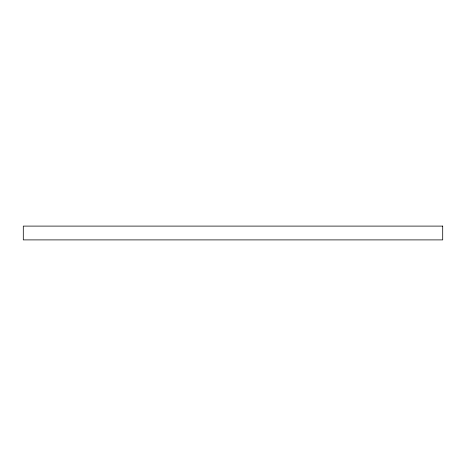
<?xml version="1.0" encoding="UTF-8"?>
<svg xmlns="http://www.w3.org/2000/svg" width="466" height="466" viewBox="0 0 466 466"><rect width="100%" height="100%" fill="white"/><g stroke="black" fill="none" stroke-linecap="round" stroke-linejoin="round"><path stroke-width="0.7" d="M442.7 226.103L23.3 226.103L23.3 239.897L442.7 239.897L442.7 226.103"/></g></svg>
